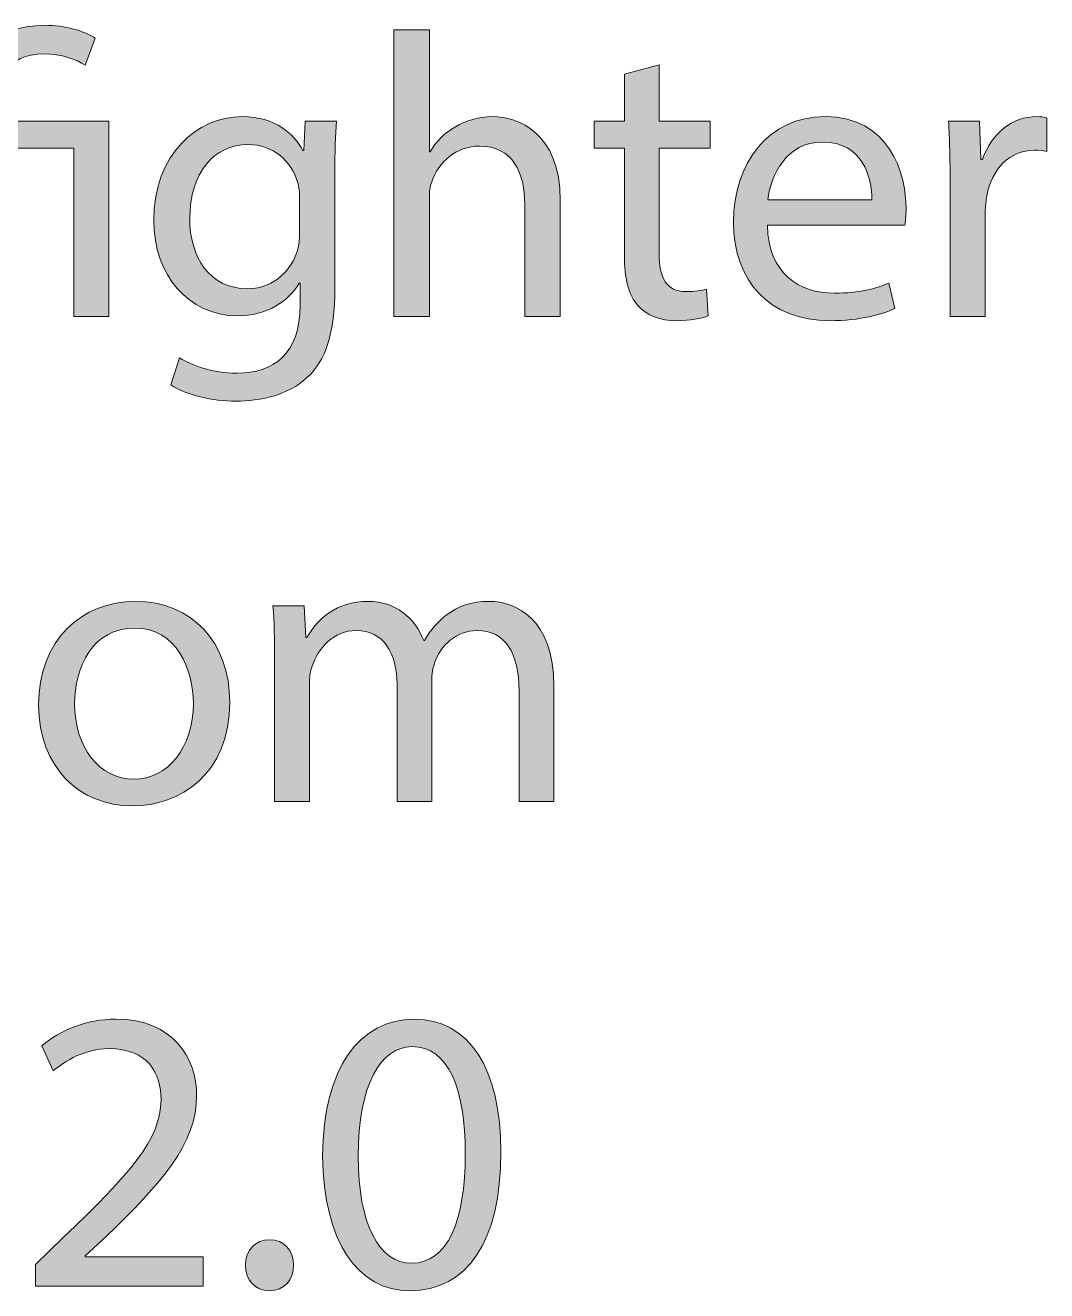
# Model space of a CAD drawing. Header units: inches. Extents: x -4.7 to 7.3, y 13.1 to 25.1.
# Drawn here: x 1.231 to 2.003, y 22.194 to 23.151 of the extents above; entities that cross this region are included whole.
import ezdxf

# ---------------------------------------------------------------- set-up
doc = ezdxf.new("R2010")
doc.units = ezdxf.units.IN
doc.header["$MEASUREMENT"] = 0
doc.layers.add('Score', color=7, linetype='Continuous')

# ---------------------------------------------------------------- blocks, each defined once
blk = doc.blocks.new('block 2')
at = {"layer": 'Score'}
h = blk.add_hatch(color=250, dxfattribs=at)
h.dxf.hatch_style = 2
edge = h.paths.add_edge_path()
edge.add_spline(control_points=[(1.18181, 22.93056), (1.18181, 22.93056), (1.18181, 23.05799), (1.18181, 23.05799), (1.18181, 23.05799), (1.16103, 23.05799), (1.16103, 23.05799), (1.16103, 23.05799), (1.16103, 23.07846), (1.16103, 23.07846), (1.16103, 23.07846), (1.18181, 23.07846), (1.18181, 23.07846), (1.18181, 23.07846), (1.18181, 23.08641), (1.18181, 23.08641), (1.18181, 23.12553), (1.20473, 23.15089), (1.24629, 23.15089), (1.26004, 23.15089), (1.27624, 23.14661), (1.28388, 23.14111), (1.28388, 23.14111), (1.27624, 23.12064), (1.27624, 23.12064), (1.26982, 23.12522), (1.25821, 23.1292), (1.24507, 23.1292), (1.21665, 23.1292), (1.2084, 23.10933), (1.2084, 23.0858), (1.2084, 23.0858), (1.2084, 23.07846), (1.2084, 23.07846), (1.2084, 23.07846), (1.29427, 23.07846), (1.29427, 23.07846), (1.29427, 23.07846), (1.29427, 22.93056), (1.29427, 22.93056), (1.29427, 22.93056), (1.26769, 22.93056), (1.26769, 22.93056), (1.26769, 22.93056), (1.26769, 23.05799), (1.26769, 23.05799), (1.26769, 23.05799), (1.2084, 23.05799), (1.2084, 23.05799), (1.2084, 23.05799), (1.2084, 22.93056), (1.2084, 22.93056), (1.2084, 22.93056), (1.18181, 22.93056), (1.18181, 22.93056)], knot_values=[0, 0, 0, 0, 1, 1, 1, 2, 2, 2, 3, 3, 3, 4, 4, 4, 5, 5, 5, 6, 6, 6, 7, 7, 7, 8, 8, 8, 9, 9, 9, 10, 10, 10, 11, 11, 11, 12, 12, 12, 13, 13, 13, 14, 14, 14, 15, 15, 15, 16, 16, 16, 17, 17, 17, 18, 18, 18, 18], degree=3, periodic=1)
h = blk.add_hatch(color=250, dxfattribs=at)
h.dxf.hatch_style = 2
edge = h.paths.add_edge_path()
edge.add_spline(control_points=[(1.50967, 23.14753), (1.50967, 23.14753), (1.53656, 23.14753), (1.53656, 23.14753), (1.53656, 23.14753), (1.53656, 23.05524), (1.53656, 23.05524), (1.53656, 23.05524), (1.53717, 23.05524), (1.53717, 23.05524), (1.54145, 23.06288), (1.54817, 23.0696), (1.55642, 23.07418), (1.56437, 23.07877), (1.57385, 23.08183), (1.58393, 23.08183), (1.60379, 23.08183), (1.63558, 23.0696), (1.63558, 23.01857), (1.63558, 23.01857), (1.63558, 22.93056), (1.63558, 22.93056), (1.63558, 22.93056), (1.60868, 22.93056), (1.60868, 22.93056), (1.60868, 22.93056), (1.60868, 23.01551), (1.60868, 23.01551), (1.60868, 23.03935), (1.59982, 23.05952), (1.57446, 23.05952), (1.55703, 23.05952), (1.54328, 23.0473), (1.53839, 23.03263), (1.53687, 23.02896), (1.53656, 23.02498), (1.53656, 23.01979), (1.53656, 23.01979), (1.53656, 22.93056), (1.53656, 22.93056), (1.53656, 22.93056), (1.50967, 22.93056), (1.50967, 22.93056), (1.50967, 22.93056), (1.50967, 23.14753), (1.50967, 23.14753)], knot_values=[0, 0, 0, 0, 1, 1, 1, 2, 2, 2, 3, 3, 3, 4, 4, 4, 5, 5, 5, 6, 6, 6, 7, 7, 7, 8, 8, 8, 9, 9, 9, 10, 10, 10, 11, 11, 11, 12, 12, 12, 13, 13, 13, 14, 14, 14, 15, 15, 15, 15], degree=3, periodic=1)
h = blk.add_hatch(color=250, dxfattribs=at)
h.dxf.hatch_style = 2
edge = h.paths.add_edge_path()
edge.add_spline(control_points=[(1.71042, 23.12094), (1.71042, 23.12094), (1.71042, 23.07846), (1.71042, 23.07846), (1.71042, 23.07846), (1.74893, 23.07846), (1.74893, 23.07846), (1.74893, 23.07846), (1.74893, 23.05799), (1.74893, 23.05799), (1.74893, 23.05799), (1.71042, 23.05799), (1.71042, 23.05799), (1.71042, 23.05799), (1.71042, 22.97823), (1.71042, 22.97823), (1.71042, 22.95989), (1.71562, 22.9495), (1.73059, 22.9495), (1.73762, 22.9495), (1.74281, 22.95042), (1.74618, 22.95133), (1.74618, 22.95133), (1.7474, 22.93117), (1.7474, 22.93117), (1.7422, 22.92903), (1.73395, 22.9275), (1.72356, 22.9275), (1.71103, 22.9275), (1.70095, 22.93147), (1.69453, 22.93881), (1.68689, 22.94675), (1.68414, 22.95989), (1.68414, 22.97732), (1.68414, 22.97732), (1.68414, 23.05799), (1.68414, 23.05799), (1.68414, 23.05799), (1.66123, 23.05799), (1.66123, 23.05799), (1.66123, 23.05799), (1.66123, 23.07846), (1.66123, 23.07846), (1.66123, 23.07846), (1.68414, 23.07846), (1.68414, 23.07846), (1.68414, 23.07846), (1.68414, 23.11392), (1.68414, 23.11392), (1.68414, 23.11392), (1.71042, 23.12094), (1.71042, 23.12094)], knot_values=[0, 0, 0, 0, 1, 1, 1, 2, 2, 2, 3, 3, 3, 4, 4, 4, 5, 5, 5, 6, 6, 6, 7, 7, 7, 8, 8, 8, 9, 9, 9, 10, 10, 10, 11, 11, 11, 12, 12, 12, 13, 13, 13, 14, 14, 14, 15, 15, 15, 16, 16, 16, 17, 17, 17, 17], degree=3, periodic=1)
h = blk.add_hatch(color=250, dxfattribs=at)
h.dxf.hatch_style = 2
edge = h.paths.add_edge_path()
edge.add_spline(control_points=[(1.4663, 23.07846), (1.46568, 23.06777), (1.46507, 23.05585), (1.46507, 23.03782), (1.46507, 23.03782), (1.46507, 22.95194), (1.46507, 22.95194), (1.46507, 22.91802), (1.45835, 22.89724), (1.44399, 22.88441), (1.42963, 22.87096), (1.40885, 22.86669), (1.3902, 22.86669), (1.37248, 22.86669), (1.35292, 22.87096), (1.341, 22.87891), (1.341, 22.87891), (1.34772, 22.89939), (1.34772, 22.89939), (1.3575, 22.89327), (1.37279, 22.88777), (1.39112, 22.88777), (1.41863, 22.88777), (1.4388, 22.90213), (1.4388, 22.93942), (1.4388, 22.93942), (1.4388, 22.95592), (1.4388, 22.95592), (1.4388, 22.95592), (1.43818, 22.95592), (1.43818, 22.95592), (1.42993, 22.94217), (1.41404, 22.93117), (1.39112, 22.93117), (1.35445, 22.93117), (1.32817, 22.96233), (1.32817, 23.00329), (1.32817, 23.05341), (1.36087, 23.08183), (1.39479, 23.08183), (1.42046, 23.08183), (1.43452, 23.06838), (1.44093, 23.05616), (1.44093, 23.05616), (1.44155, 23.05616), (1.44155, 23.05616), (1.44155, 23.05616), (1.44277, 23.07846), (1.44277, 23.07846), (1.44277, 23.07846), (1.4663, 23.07846), (1.4663, 23.07846)], knot_values=[0, 0, 0, 0, 1, 1, 1, 2, 2, 2, 3, 3, 3, 4, 4, 4, 5, 5, 5, 6, 6, 6, 7, 7, 7, 8, 8, 8, 9, 9, 9, 10, 10, 10, 11, 11, 11, 12, 12, 12, 13, 13, 13, 14, 14, 14, 15, 15, 15, 16, 16, 16, 17, 17, 17, 17], degree=3, periodic=1)
edge = h.paths.add_edge_path()
edge.add_spline(control_points=[(1.43849, 23.02009), (1.43849, 23.02468), (1.43818, 23.02865), (1.43696, 23.03232), (1.43207, 23.04791), (1.41893, 23.06074), (1.39937, 23.06074), (1.3737, 23.06074), (1.35537, 23.03904), (1.35537, 23.00481), (1.35537, 22.97578), (1.37004, 22.95164), (1.39907, 22.95164), (1.41557, 22.95164), (1.43054, 22.96203), (1.43635, 22.97915), (1.43788, 22.98373), (1.43849, 22.98893), (1.43849, 22.99351), (1.43849, 22.99351), (1.43849, 23.02009), (1.43849, 23.02009)], knot_values=[0, 0, 0, 0, 1, 1, 1, 2, 2, 2, 3, 3, 3, 4, 4, 4, 5, 5, 5, 6, 6, 6, 7, 7, 7, 7], degree=3, periodic=1)
h = blk.add_hatch(color=250, dxfattribs=at)
h.dxf.hatch_style = 2
edge = h.paths.add_edge_path()
edge.add_spline(control_points=[(1.7923, 22.99962), (1.79291, 22.96326), (1.81613, 22.94828), (1.84303, 22.94828), (1.86228, 22.94828), (1.8739, 22.95164), (1.88398, 22.95592), (1.88398, 22.95592), (1.88856, 22.93667), (1.88856, 22.93667), (1.8791, 22.93239), (1.8629, 22.9275), (1.83937, 22.9275), (1.79382, 22.9275), (1.76663, 22.95745), (1.76663, 23.00207), (1.76663, 23.04669), (1.79291, 23.08183), (1.83601, 23.08183), (1.88429, 23.08183), (1.89712, 23.03935), (1.89712, 23.01215), (1.89712, 23.00665), (1.89651, 23.00237), (1.8962, 22.99962), (1.8962, 22.99962), (1.7923, 22.99962), (1.7923, 22.99962)], knot_values=[0, 0, 0, 0, 1, 1, 1, 2, 2, 2, 3, 3, 3, 4, 4, 4, 5, 5, 5, 6, 6, 6, 7, 7, 7, 8, 8, 8, 9, 9, 9, 9], degree=3, periodic=1)
edge = h.paths.add_edge_path()
edge.add_spline(control_points=[(1.87115, 23.01887), (1.87145, 23.03599), (1.86412, 23.06257), (1.83386, 23.06257), (1.80667, 23.06257), (1.79475, 23.03752), (1.7926, 23.01887), (1.7926, 23.01887), (1.87115, 23.01887), (1.87115, 23.01887)], knot_values=[0, 0, 0, 0, 1, 1, 1, 2, 2, 2, 3, 3, 3, 3], degree=3, periodic=1)
h = blk.add_hatch(color=250, dxfattribs=at)
h.dxf.hatch_style = 2
edge = h.paths.add_edge_path()
edge.add_spline(control_points=[(1.93042, 23.03232), (1.93042, 23.04974), (1.93011, 23.06471), (1.9292, 23.07846), (1.9292, 23.07846), (1.95273, 23.07846), (1.95273, 23.07846), (1.95273, 23.07846), (1.95364, 23.04943), (1.95364, 23.04943), (1.95364, 23.04943), (1.95486, 23.04943), (1.95486, 23.04943), (1.96159, 23.0693), (1.97778, 23.08183), (1.99581, 23.08183), (1.99887, 23.08183), (2.001, 23.08152), (2.00346, 23.08091), (2.00346, 23.08091), (2.00346, 23.05555), (2.00346, 23.05555), (2.00071, 23.05616), (1.99795, 23.05646), (1.99429, 23.05646), (1.97534, 23.05646), (1.96189, 23.0421), (1.95822, 23.02193), (1.95761, 23.01826), (1.957, 23.01398), (1.957, 23.0094), (1.957, 23.0094), (1.957, 22.93056), (1.957, 22.93056), (1.957, 22.93056), (1.93042, 22.93056), (1.93042, 22.93056), (1.93042, 22.93056), (1.93042, 23.03232), (1.93042, 23.03232)], knot_values=[0, 0, 0, 0, 1, 1, 1, 2, 2, 2, 3, 3, 3, 4, 4, 4, 5, 5, 5, 6, 6, 6, 7, 7, 7, 8, 8, 8, 9, 9, 9, 10, 10, 10, 11, 11, 11, 12, 12, 12, 13, 13, 13, 13], degree=3, periodic=1)
h = blk.add_hatch(color=250, dxfattribs=at)
h.dxf.hatch_style = 2
edge = h.paths.add_edge_path()
edge.add_spline(control_points=[(1.38563, 22.63907), (1.38563, 22.58436), (1.34773, 22.56053), (1.31198, 22.56053), (1.27195, 22.56053), (1.24108, 22.58986), (1.24108, 22.63662), (1.24108, 22.68613), (1.27347, 22.71516), (1.31442, 22.71516), (1.3569, 22.71516), (1.38563, 22.6843), (1.38563, 22.63907)], knot_values=[0, 0, 0, 0, 1, 1, 1, 2, 2, 2, 3, 3, 3, 4, 4, 4, 4], degree=3, periodic=1)
edge = h.paths.add_edge_path()
edge.add_spline(control_points=[(1.26828, 22.63754), (1.26828, 22.60514), (1.28692, 22.5807), (1.3132, 22.5807), (1.33887, 22.5807), (1.35812, 22.60484), (1.35812, 22.63815), (1.35812, 22.66321), (1.34559, 22.69499), (1.31381, 22.69499), (1.28203, 22.69499), (1.26828, 22.66566), (1.26828, 22.63754)], knot_values=[0, 0, 0, 0, 1, 1, 1, 2, 2, 2, 3, 3, 3, 4, 4, 4, 4], degree=3, periodic=1)
h = blk.add_hatch(color=250, dxfattribs=at)
h.dxf.hatch_style = 2
edge = h.paths.add_edge_path()
edge.add_spline(control_points=[(1.41953, 22.67177), (1.41953, 22.68705), (1.41922, 22.69958), (1.4183, 22.7118), (1.4183, 22.7118), (1.44183, 22.7118), (1.44183, 22.7118), (1.44183, 22.7118), (1.44305, 22.68796), (1.44305, 22.68796), (1.44305, 22.68796), (1.44398, 22.68796), (1.44398, 22.68796), (1.45222, 22.70202), (1.46598, 22.71516), (1.49042, 22.71516), (1.51059, 22.71516), (1.52587, 22.70294), (1.53229, 22.68552), (1.53229, 22.68552), (1.5329, 22.68552), (1.5329, 22.68552), (1.53749, 22.69377), (1.54329, 22.70019), (1.5494, 22.70477), (1.55827, 22.71149), (1.56805, 22.71516), (1.58211, 22.71516), (1.60166, 22.71516), (1.6307, 22.70232), (1.6307, 22.65099), (1.6307, 22.65099), (1.6307, 22.56389), (1.6307, 22.56389), (1.6307, 22.56389), (1.60441, 22.56389), (1.60441, 22.56389), (1.60441, 22.56389), (1.60441, 22.64762), (1.60441, 22.64762), (1.60441, 22.67605), (1.59402, 22.69316), (1.57233, 22.69316), (1.55705, 22.69316), (1.54513, 22.68185), (1.54054, 22.66871), (1.53932, 22.66505), (1.5384, 22.66016), (1.5384, 22.65527), (1.5384, 22.65527), (1.5384, 22.56389), (1.5384, 22.56389), (1.5384, 22.56389), (1.51213, 22.56389), (1.51213, 22.56389), (1.51213, 22.56389), (1.51213, 22.65251), (1.51213, 22.65251), (1.51213, 22.67605), (1.50173, 22.69316), (1.48126, 22.69316), (1.46445, 22.69316), (1.45222, 22.67971), (1.44794, 22.66627), (1.44642, 22.66229), (1.44581, 22.65771), (1.44581, 22.65312), (1.44581, 22.65312), (1.44581, 22.56389), (1.44581, 22.56389), (1.44581, 22.56389), (1.41953, 22.56389), (1.41953, 22.56389), (1.41953, 22.56389), (1.41953, 22.67177), (1.41953, 22.67177)], knot_values=[0, 0, 0, 0, 1, 1, 1, 2, 2, 2, 3, 3, 3, 4, 4, 4, 5, 5, 5, 6, 6, 6, 7, 7, 7, 8, 8, 8, 9, 9, 9, 10, 10, 10, 11, 11, 11, 12, 12, 12, 13, 13, 13, 14, 14, 14, 15, 15, 15, 16, 16, 16, 17, 17, 17, 18, 18, 18, 19, 19, 19, 20, 20, 20, 21, 21, 21, 22, 22, 22, 23, 23, 23, 24, 24, 24, 25, 25, 25, 25], degree=3, periodic=1)
h = blk.add_hatch(color=250, dxfattribs=at)
h.dxf.hatch_style = 2
edge = h.paths.add_edge_path()
edge.add_spline(control_points=[(1.23863, 22.19722), (1.23863, 22.19722), (1.23863, 22.21372), (1.23863, 22.21372), (1.23863, 22.21372), (1.25972, 22.23421), (1.25972, 22.23421), (1.31045, 22.28248), (1.33337, 22.30816), (1.33367, 22.33811), (1.33367, 22.35828), (1.32389, 22.37692), (1.29425, 22.37692), (1.27622, 22.37692), (1.26124, 22.36775), (1.25208, 22.36011), (1.25208, 22.36011), (1.24352, 22.37906), (1.24352, 22.37906), (1.25728, 22.39067), (1.27684, 22.39922), (1.29975, 22.39922), (1.34254, 22.39922), (1.36057, 22.36989), (1.36057, 22.34147), (1.36057, 22.3048), (1.33398, 22.27515), (1.29211, 22.23482), (1.29211, 22.23482), (1.27622, 22.22015), (1.27622, 22.22015), (1.27622, 22.22015), (1.27622, 22.21954), (1.27622, 22.21954), (1.27622, 22.21954), (1.36546, 22.21954), (1.36546, 22.21954), (1.36546, 22.21954), (1.36546, 22.19722), (1.36546, 22.19722), (1.36546, 22.19722), (1.23863, 22.19722), (1.23863, 22.19722)], knot_values=[0, 0, 0, 0, 1, 1, 1, 2, 2, 2, 3, 3, 3, 4, 4, 4, 5, 5, 5, 6, 6, 6, 7, 7, 7, 8, 8, 8, 9, 9, 9, 10, 10, 10, 11, 11, 11, 12, 12, 12, 13, 13, 13, 14, 14, 14, 14], degree=3, periodic=1)
h = blk.add_hatch(color=250, dxfattribs=at)
h.dxf.hatch_style = 2
edge = h.paths.add_edge_path()
edge.add_spline(control_points=[(1.59064, 22.29869), (1.59064, 22.23115), (1.56558, 22.19386), (1.52157, 22.19386), (1.48276, 22.19386), (1.45648, 22.23023), (1.45586, 22.29593), (1.45586, 22.36256), (1.48459, 22.39922), (1.52493, 22.39922), (1.5668, 22.39922), (1.59064, 22.36195), (1.59064, 22.29869)], knot_values=[0, 0, 0, 0, 1, 1, 1, 2, 2, 2, 3, 3, 3, 4, 4, 4, 4], degree=3, periodic=1)
edge = h.paths.add_edge_path()
edge.add_spline(control_points=[(1.48276, 22.29563), (1.48276, 22.24398), (1.49865, 22.21465), (1.5231, 22.21465), (1.5506, 22.21465), (1.56374, 22.24673), (1.56374, 22.29746), (1.56374, 22.34635), (1.55122, 22.37845), (1.5234, 22.37845), (1.49987, 22.37845), (1.48276, 22.34972), (1.48276, 22.29563)], knot_values=[0, 0, 0, 0, 1, 1, 1, 2, 2, 2, 3, 3, 3, 4, 4, 4, 4], degree=3, periodic=1)
h = blk.add_hatch(color=250, dxfattribs=at)
h.dxf.hatch_style = 2
edge = h.paths.add_edge_path()
edge.add_spline(control_points=[(1.39752, 22.21311), (1.39752, 22.22443), (1.40516, 22.23237), (1.41585, 22.23237), (1.42655, 22.23237), (1.43389, 22.22443), (1.43389, 22.21311), (1.43389, 22.20211), (1.42685, 22.19386), (1.41555, 22.19386), (1.40485, 22.19386), (1.39752, 22.20211), (1.39752, 22.21311)], knot_values=[0, 0, 0, 0, 1, 1, 1, 2, 2, 2, 3, 3, 3, 4, 4, 4, 4], degree=3, periodic=1)
at = {"layer": 'Score', "lineweight": 0}
for points, knots in [([(1.18181, 22.93056), (1.18181, 22.93056), (1.18181, 23.05799), (1.18181, 23.05799), (1.18181, 23.05799), (1.16103, 23.05799), (1.16103, 23.05799), (1.16103, 23.05799), (1.16103, 23.07846), (1.16103, 23.07846), (1.16103, 23.07846), (1.18181, 23.07846), (1.18181, 23.07846), (1.18181, 23.07846), (1.18181, 23.08641), (1.18181, 23.08641), (1.18181, 23.12553), (1.20473, 23.15089), (1.24629, 23.15089), (1.26004, 23.15089), (1.27624, 23.14661), (1.28388, 23.14111), (1.28388, 23.14111), (1.27624, 23.12064), (1.27624, 23.12064), (1.26982, 23.12522), (1.25821, 23.1292), (1.24507, 23.1292), (1.21665, 23.1292), (1.2084, 23.10933), (1.2084, 23.0858), (1.2084, 23.0858), (1.2084, 23.07846), (1.2084, 23.07846), (1.2084, 23.07846), (1.29427, 23.07846), (1.29427, 23.07846), (1.29427, 23.07846), (1.29427, 22.93056), (1.29427, 22.93056), (1.29427, 22.93056), (1.26769, 22.93056), (1.26769, 22.93056), (1.26769, 22.93056), (1.26769, 23.05799), (1.26769, 23.05799), (1.26769, 23.05799), (1.2084, 23.05799), (1.2084, 23.05799), (1.2084, 23.05799), (1.2084, 22.93056), (1.2084, 22.93056), (1.2084, 22.93056), (1.18181, 22.93056), (1.18181, 22.93056)], [0, 0, 0, 0, 1, 1, 1, 2, 2, 2, 3, 3, 3, 4, 4, 4, 5, 5, 5, 6, 6, 6, 7, 7, 7, 8, 8, 8, 9, 9, 9, 10, 10, 10, 11, 11, 11, 12, 12, 12, 13, 13, 13, 14, 14, 14, 15, 15, 15, 16, 16, 16, 17, 17, 17, 18, 18, 18, 18]), ([(1.50967, 23.14753), (1.50967, 23.14753), (1.53656, 23.14753), (1.53656, 23.14753), (1.53656, 23.14753), (1.53656, 23.05524), (1.53656, 23.05524), (1.53656, 23.05524), (1.53717, 23.05524), (1.53717, 23.05524), (1.54145, 23.06288), (1.54817, 23.0696), (1.55642, 23.07418), (1.56437, 23.07877), (1.57385, 23.08183), (1.58393, 23.08183), (1.60379, 23.08183), (1.63558, 23.0696), (1.63558, 23.01857), (1.63558, 23.01857), (1.63558, 22.93056), (1.63558, 22.93056), (1.63558, 22.93056), (1.60868, 22.93056), (1.60868, 22.93056), (1.60868, 22.93056), (1.60868, 23.01551), (1.60868, 23.01551), (1.60868, 23.03935), (1.59982, 23.05952), (1.57446, 23.05952), (1.55703, 23.05952), (1.54328, 23.0473), (1.53839, 23.03263), (1.53687, 23.02896), (1.53656, 23.02498), (1.53656, 23.01979), (1.53656, 23.01979), (1.53656, 22.93056), (1.53656, 22.93056), (1.53656, 22.93056), (1.50967, 22.93056), (1.50967, 22.93056), (1.50967, 22.93056), (1.50967, 23.14753), (1.50967, 23.14753)], [0, 0, 0, 0, 1, 1, 1, 2, 2, 2, 3, 3, 3, 4, 4, 4, 5, 5, 5, 6, 6, 6, 7, 7, 7, 8, 8, 8, 9, 9, 9, 10, 10, 10, 11, 11, 11, 12, 12, 12, 13, 13, 13, 14, 14, 14, 15, 15, 15, 15]), ([(1.71042, 23.12094), (1.71042, 23.12094), (1.71042, 23.07846), (1.71042, 23.07846), (1.71042, 23.07846), (1.74893, 23.07846), (1.74893, 23.07846), (1.74893, 23.07846), (1.74893, 23.05799), (1.74893, 23.05799), (1.74893, 23.05799), (1.71042, 23.05799), (1.71042, 23.05799), (1.71042, 23.05799), (1.71042, 22.97823), (1.71042, 22.97823), (1.71042, 22.95989), (1.71562, 22.9495), (1.73059, 22.9495), (1.73762, 22.9495), (1.74281, 22.95042), (1.74618, 22.95133), (1.74618, 22.95133), (1.7474, 22.93117), (1.7474, 22.93117), (1.7422, 22.92903), (1.73395, 22.9275), (1.72356, 22.9275), (1.71103, 22.9275), (1.70095, 22.93147), (1.69453, 22.93881), (1.68689, 22.94675), (1.68414, 22.95989), (1.68414, 22.97732), (1.68414, 22.97732), (1.68414, 23.05799), (1.68414, 23.05799), (1.68414, 23.05799), (1.66123, 23.05799), (1.66123, 23.05799), (1.66123, 23.05799), (1.66123, 23.07846), (1.66123, 23.07846), (1.66123, 23.07846), (1.68414, 23.07846), (1.68414, 23.07846), (1.68414, 23.07846), (1.68414, 23.11392), (1.68414, 23.11392), (1.68414, 23.11392), (1.71042, 23.12094), (1.71042, 23.12094)], [0, 0, 0, 0, 1, 1, 1, 2, 2, 2, 3, 3, 3, 4, 4, 4, 5, 5, 5, 6, 6, 6, 7, 7, 7, 8, 8, 8, 9, 9, 9, 10, 10, 10, 11, 11, 11, 12, 12, 12, 13, 13, 13, 14, 14, 14, 15, 15, 15, 16, 16, 16, 17, 17, 17, 17]), ([(1.4663, 23.07846), (1.46568, 23.06777), (1.46507, 23.05585), (1.46507, 23.03782), (1.46507, 23.03782), (1.46507, 22.95194), (1.46507, 22.95194), (1.46507, 22.91802), (1.45835, 22.89724), (1.44399, 22.88441), (1.42963, 22.87096), (1.40885, 22.86669), (1.3902, 22.86669), (1.37248, 22.86669), (1.35292, 22.87096), (1.341, 22.87891), (1.341, 22.87891), (1.34772, 22.89939), (1.34772, 22.89939), (1.3575, 22.89327), (1.37279, 22.88777), (1.39112, 22.88777), (1.41863, 22.88777), (1.4388, 22.90213), (1.4388, 22.93942), (1.4388, 22.93942), (1.4388, 22.95592), (1.4388, 22.95592), (1.4388, 22.95592), (1.43818, 22.95592), (1.43818, 22.95592), (1.42993, 22.94217), (1.41404, 22.93117), (1.39112, 22.93117), (1.35445, 22.93117), (1.32817, 22.96233), (1.32817, 23.00329), (1.32817, 23.05341), (1.36087, 23.08183), (1.39479, 23.08183), (1.42046, 23.08183), (1.43452, 23.06838), (1.44093, 23.05616), (1.44093, 23.05616), (1.44155, 23.05616), (1.44155, 23.05616), (1.44155, 23.05616), (1.44277, 23.07846), (1.44277, 23.07846), (1.44277, 23.07846), (1.4663, 23.07846), (1.4663, 23.07846)], [0, 0, 0, 0, 1, 1, 1, 2, 2, 2, 3, 3, 3, 4, 4, 4, 5, 5, 5, 6, 6, 6, 7, 7, 7, 8, 8, 8, 9, 9, 9, 10, 10, 10, 11, 11, 11, 12, 12, 12, 13, 13, 13, 14, 14, 14, 15, 15, 15, 16, 16, 16, 17, 17, 17, 17]), ([(1.7923, 22.99962), (1.79291, 22.96326), (1.81613, 22.94828), (1.84303, 22.94828), (1.86228, 22.94828), (1.8739, 22.95164), (1.88398, 22.95592), (1.88398, 22.95592), (1.88856, 22.93667), (1.88856, 22.93667), (1.8791, 22.93239), (1.8629, 22.9275), (1.83937, 22.9275), (1.79382, 22.9275), (1.76663, 22.95745), (1.76663, 23.00207), (1.76663, 23.04669), (1.79291, 23.08183), (1.83601, 23.08183), (1.88429, 23.08183), (1.89712, 23.03935), (1.89712, 23.01215), (1.89712, 23.00665), (1.89651, 23.00237), (1.8962, 22.99962), (1.8962, 22.99962), (1.7923, 22.99962), (1.7923, 22.99962)], [0, 0, 0, 0, 1, 1, 1, 2, 2, 2, 3, 3, 3, 4, 4, 4, 5, 5, 5, 6, 6, 6, 7, 7, 7, 8, 8, 8, 9, 9, 9, 9]), ([(1.93042, 23.03232), (1.93042, 23.04974), (1.93011, 23.06471), (1.9292, 23.07846), (1.9292, 23.07846), (1.95273, 23.07846), (1.95273, 23.07846), (1.95273, 23.07846), (1.95364, 23.04943), (1.95364, 23.04943), (1.95364, 23.04943), (1.95486, 23.04943), (1.95486, 23.04943), (1.96159, 23.0693), (1.97778, 23.08183), (1.99581, 23.08183), (1.99887, 23.08183), (2.001, 23.08152), (2.00346, 23.08091), (2.00346, 23.08091), (2.00346, 23.05555), (2.00346, 23.05555), (2.00071, 23.05616), (1.99795, 23.05646), (1.99429, 23.05646), (1.97534, 23.05646), (1.96189, 23.0421), (1.95822, 23.02193), (1.95761, 23.01826), (1.957, 23.01398), (1.957, 23.0094), (1.957, 23.0094), (1.957, 22.93056), (1.957, 22.93056), (1.957, 22.93056), (1.93042, 22.93056), (1.93042, 22.93056), (1.93042, 22.93056), (1.93042, 23.03232), (1.93042, 23.03232)], [0, 0, 0, 0, 1, 1, 1, 2, 2, 2, 3, 3, 3, 4, 4, 4, 5, 5, 5, 6, 6, 6, 7, 7, 7, 8, 8, 8, 9, 9, 9, 10, 10, 10, 11, 11, 11, 12, 12, 12, 13, 13, 13, 13]), ([(1.43849, 23.02009), (1.43849, 23.02468), (1.43818, 23.02865), (1.43696, 23.03232), (1.43207, 23.04791), (1.41893, 23.06074), (1.39937, 23.06074), (1.3737, 23.06074), (1.35537, 23.03904), (1.35537, 23.00481), (1.35537, 22.97578), (1.37004, 22.95164), (1.39907, 22.95164), (1.41557, 22.95164), (1.43054, 22.96203), (1.43635, 22.97915), (1.43788, 22.98373), (1.43849, 22.98893), (1.43849, 22.99351), (1.43849, 22.99351), (1.43849, 23.02009), (1.43849, 23.02009)], [0, 0, 0, 0, 1, 1, 1, 2, 2, 2, 3, 3, 3, 4, 4, 4, 5, 5, 5, 6, 6, 6, 7, 7, 7, 7]), ([(1.87115, 23.01887), (1.87145, 23.03599), (1.86412, 23.06257), (1.83386, 23.06257), (1.80667, 23.06257), (1.79475, 23.03752), (1.7926, 23.01887), (1.7926, 23.01887), (1.87115, 23.01887), (1.87115, 23.01887)], [0, 0, 0, 0, 1, 1, 1, 2, 2, 2, 3, 3, 3, 3]), ([(1.38563, 22.63907), (1.38563, 22.58436), (1.34773, 22.56053), (1.31198, 22.56053), (1.27195, 22.56053), (1.24108, 22.58986), (1.24108, 22.63662), (1.24108, 22.68613), (1.27347, 22.71516), (1.31442, 22.71516), (1.3569, 22.71516), (1.38563, 22.6843), (1.38563, 22.63907)], [0, 0, 0, 0, 1, 1, 1, 2, 2, 2, 3, 3, 3, 4, 4, 4, 4]), ([(1.41953, 22.67177), (1.41953, 22.68705), (1.41922, 22.69958), (1.4183, 22.7118), (1.4183, 22.7118), (1.44183, 22.7118), (1.44183, 22.7118), (1.44183, 22.7118), (1.44305, 22.68796), (1.44305, 22.68796), (1.44305, 22.68796), (1.44398, 22.68796), (1.44398, 22.68796), (1.45222, 22.70202), (1.46598, 22.71516), (1.49042, 22.71516), (1.51059, 22.71516), (1.52587, 22.70294), (1.53229, 22.68552), (1.53229, 22.68552), (1.5329, 22.68552), (1.5329, 22.68552), (1.53749, 22.69377), (1.54329, 22.70019), (1.5494, 22.70477), (1.55827, 22.71149), (1.56805, 22.71516), (1.58211, 22.71516), (1.60166, 22.71516), (1.6307, 22.70232), (1.6307, 22.65099), (1.6307, 22.65099), (1.6307, 22.56389), (1.6307, 22.56389), (1.6307, 22.56389), (1.60441, 22.56389), (1.60441, 22.56389), (1.60441, 22.56389), (1.60441, 22.64762), (1.60441, 22.64762), (1.60441, 22.67605), (1.59402, 22.69316), (1.57233, 22.69316), (1.55705, 22.69316), (1.54513, 22.68185), (1.54054, 22.66871), (1.53932, 22.66505), (1.5384, 22.66016), (1.5384, 22.65527), (1.5384, 22.65527), (1.5384, 22.56389), (1.5384, 22.56389), (1.5384, 22.56389), (1.51213, 22.56389), (1.51213, 22.56389), (1.51213, 22.56389), (1.51213, 22.65251), (1.51213, 22.65251), (1.51213, 22.67605), (1.50173, 22.69316), (1.48126, 22.69316), (1.46445, 22.69316), (1.45222, 22.67971), (1.44794, 22.66627), (1.44642, 22.66229), (1.44581, 22.65771), (1.44581, 22.65312), (1.44581, 22.65312), (1.44581, 22.56389), (1.44581, 22.56389), (1.44581, 22.56389), (1.41953, 22.56389), (1.41953, 22.56389), (1.41953, 22.56389), (1.41953, 22.67177), (1.41953, 22.67177)], [0, 0, 0, 0, 1, 1, 1, 2, 2, 2, 3, 3, 3, 4, 4, 4, 5, 5, 5, 6, 6, 6, 7, 7, 7, 8, 8, 8, 9, 9, 9, 10, 10, 10, 11, 11, 11, 12, 12, 12, 13, 13, 13, 14, 14, 14, 15, 15, 15, 16, 16, 16, 17, 17, 17, 18, 18, 18, 19, 19, 19, 20, 20, 20, 21, 21, 21, 22, 22, 22, 23, 23, 23, 24, 24, 24, 25, 25, 25, 25]), ([(1.26828, 22.63754), (1.26828, 22.60514), (1.28692, 22.5807), (1.3132, 22.5807), (1.33887, 22.5807), (1.35812, 22.60484), (1.35812, 22.63815), (1.35812, 22.66321), (1.34559, 22.69499), (1.31381, 22.69499), (1.28203, 22.69499), (1.26828, 22.66566), (1.26828, 22.63754)], [0, 0, 0, 0, 1, 1, 1, 2, 2, 2, 3, 3, 3, 4, 4, 4, 4]), ([(1.23863, 22.19722), (1.23863, 22.19722), (1.23863, 22.21372), (1.23863, 22.21372), (1.23863, 22.21372), (1.25972, 22.23421), (1.25972, 22.23421), (1.31045, 22.28248), (1.33337, 22.30816), (1.33367, 22.33811), (1.33367, 22.35828), (1.32389, 22.37692), (1.29425, 22.37692), (1.27622, 22.37692), (1.26124, 22.36775), (1.25208, 22.36011), (1.25208, 22.36011), (1.24352, 22.37906), (1.24352, 22.37906), (1.25728, 22.39067), (1.27684, 22.39922), (1.29975, 22.39922), (1.34254, 22.39922), (1.36057, 22.36989), (1.36057, 22.34147), (1.36057, 22.3048), (1.33398, 22.27515), (1.29211, 22.23482), (1.29211, 22.23482), (1.27622, 22.22015), (1.27622, 22.22015), (1.27622, 22.22015), (1.27622, 22.21954), (1.27622, 22.21954), (1.27622, 22.21954), (1.36546, 22.21954), (1.36546, 22.21954), (1.36546, 22.21954), (1.36546, 22.19722), (1.36546, 22.19722), (1.36546, 22.19722), (1.23863, 22.19722), (1.23863, 22.19722)], [0, 0, 0, 0, 1, 1, 1, 2, 2, 2, 3, 3, 3, 4, 4, 4, 5, 5, 5, 6, 6, 6, 7, 7, 7, 8, 8, 8, 9, 9, 9, 10, 10, 10, 11, 11, 11, 12, 12, 12, 13, 13, 13, 14, 14, 14, 14]), ([(1.59064, 22.29869), (1.59064, 22.23115), (1.56558, 22.19386), (1.52157, 22.19386), (1.48276, 22.19386), (1.45648, 22.23023), (1.45586, 22.29593), (1.45586, 22.36256), (1.48459, 22.39922), (1.52493, 22.39922), (1.5668, 22.39922), (1.59064, 22.36195), (1.59064, 22.29869)], [0, 0, 0, 0, 1, 1, 1, 2, 2, 2, 3, 3, 3, 4, 4, 4, 4]), ([(1.48276, 22.29563), (1.48276, 22.24398), (1.49865, 22.21465), (1.5231, 22.21465), (1.5506, 22.21465), (1.56374, 22.24673), (1.56374, 22.29746), (1.56374, 22.34635), (1.55122, 22.37845), (1.5234, 22.37845), (1.49987, 22.37845), (1.48276, 22.34972), (1.48276, 22.29563)], [0, 0, 0, 0, 1, 1, 1, 2, 2, 2, 3, 3, 3, 4, 4, 4, 4]), ([(1.39752, 22.21311), (1.39752, 22.22443), (1.40516, 22.23237), (1.41585, 22.23237), (1.42655, 22.23237), (1.43389, 22.22443), (1.43389, 22.21311), (1.43389, 22.20211), (1.42685, 22.19386), (1.41555, 22.19386), (1.40485, 22.19386), (1.39752, 22.20211), (1.39752, 22.21311)], [0, 0, 0, 0, 1, 1, 1, 2, 2, 2, 3, 3, 3, 4, 4, 4, 4])]:
    blk.add_open_spline(points, degree=3, knots=knots, dxfattribs=at)

msp = doc.modelspace()

# ---------------------------------------------------------------- block references
at = {"layer": 'Score'}
msp.add_blockref('block 2', (0, 0), dxfattribs=at)

doc.saveas('drawing.dxf')
